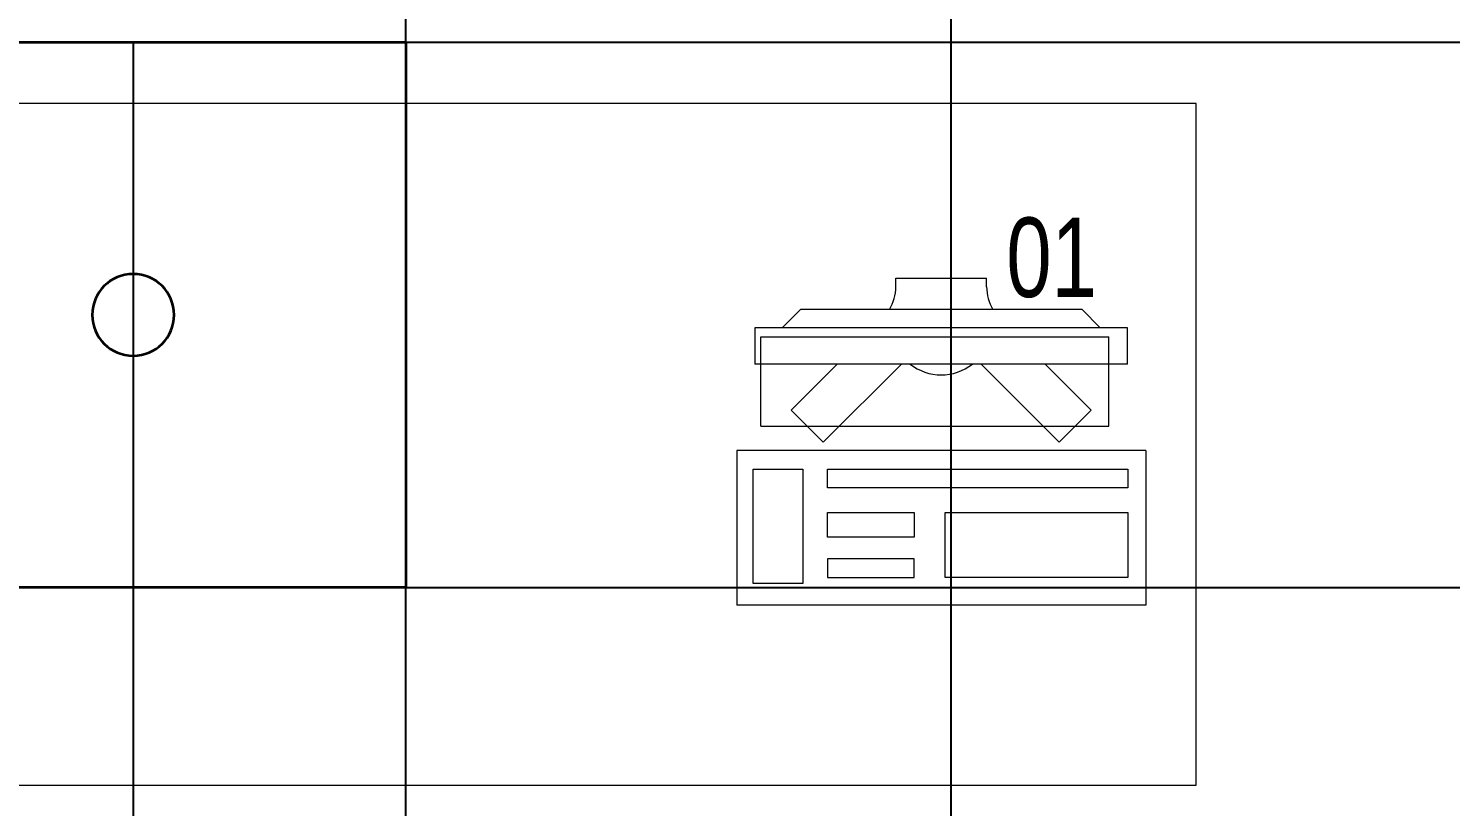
# Model space of a CAD drawing. Header units: inches. Extents: x -12418 to 57169, y -29325 to 19878.
# Drawn here: x 20585 to 22150, y -12841 to -11985 of the extents above; entities that cross this region are included whole.
import ezdxf
from ezdxf.enums import TextEntityAlignment as Align

# ---------------------------------------------------------------- set-up
doc = ezdxf.new("R2010")
doc.units = ezdxf.units.IN
doc.header["$LTSCALE"] = 25
doc.header["$MEASUREMENT"] = 0
doc.header["$PDMODE"] = 3
doc.layers.get('0').update_dxf_attribs({"color": 8})
doc.layers.get('Defpoints').update_dxf_attribs({"color": 8})
for name, color, linetype, lineweight in [('00-Ground Floor$0$72_EGR_EQP_TAG', 142, 'Continuous', 5), ('00-Ground Floor$0$LOADING', 253, 'Continuous', 5), ('E-DIM', 6, 'Continuous', 18), ('E-LITE-CIRC-NUMB', 6, 'Continuous', 25), ('E-LITE-CLNG', 150, 'Continuous', 35), ('E-LITE-CTRL', 6, 'Continuous', 25)]:
    doc.layers.add(name, color=color, linetype=linetype, lineweight=lineweight)
doc.layers.add('00-Ground Floor$0$False Ceiling', color=251, linetype='Continuous')
doc.styles.add('00-Ground Floor$0$X3G_ENTITY_257CFD', font='swisscl.ttf', dxfattribs={"height": 200})
doc.styles.add('DC_Simplex', font='SIMPLEX.shx', dxfattribs={"width": 0.7})
doc.styles.get("Standard").update_dxf_attribs({"font": 'arial.ttf'})
doc.dimstyles.get("Standard").update_dxf_attribs({"dimtxt": 150, "dimasz": 150, "dimexe": 0.18, "dimexo": 0.0625, "dimgap": 1, "dimtad": 1, "dimdec": 0, "dimlfac": 0.1, "dimzin": 0, "dimdsep": 46, "dimtxsty": 'Standard', "dimcen": 0.09, "dimclrd": 256, "dimclrt": 7, "dimadec": 0, "dimazin": 0, "dimtfac": 1, "dimtdec": 0, "dimtofl": 0, "dimtmove": 0, "dimatfit": 3, "dimfxl": 1, "dimtolj": 1, "dimtzin": 0, "dimarcsym": 0})

# ---------------------------------------------------------------- blocks, each defined once
blk = doc.blocks.new('00-Ground Floor$0$ITCWLS1-P')
at = {"layer": '00-Ground Floor$0$LOADING'}
for p, q in [((-0.17, 0.45), (-0.17, 0)), ((-0.17, 0.45), (0, 0.45)), ((0, 0.45), (0, 0)), ((-0.2651, 0.43, 0), (-0.3051, 0.43, 0)), ((-0.3051, 0.43, 0), (-0.3051, 0.02, 0)), ((-0.2651, 0.43, 0), (-0.2651, 0.02, 0)), ((-0.1496, 0.4305), (-0.1291, 0.4305)), ((-0.1291, 0.4305), (-0.1291, 0.4089)), ((-0.197, 0.4094), (-0.295, 0.4094)), ((-0.295, 0.0264), (-0.295, 0.4094)), ((-0.197, 0.0264), (-0.197, 0.4094)), ((-0.3251, 0.38, 0), (-0.3051, 0.4, 0)), ((-0.3251, 0.38, 0), (-0.3251, 0.07, 0)), ((-0.3503, 0.275), (-0.3596, 0.275)), ((-0.3596, 0.175), (-0.3596, 0.275)), ((-0.3503, 0.175), (-0.3596, 0.175)), ((-0.3251, 0.07, 0), (-0.3051, 0.05, 0)), ((-0.3051, 0.02, 0), (-0.2651, 0.02, 0)), ((-0.197, 0.0264), (-0.295, 0.0264)), ((-0.17, 0), (0, 0))]:
    blk.add_line(p, q, dxfattribs=at)
at = {"layer": '00-Ground Floor$0$LOADING', "extrusion": (2.48281e-10, 3.18408e-10, -1)}
for p, q in [((-0.2651, 0.3395), (-0.2144, 0.3902)), ((-0.1791, 0.3548), (-0.2144, 0.3902)), ((-0.2651, 0.2688), (-0.1791, 0.3548))]:
    blk.add_line(p, q, dxfattribs=at)
at = {"layer": '00-Ground Floor$0$LOADING', "extrusion": (2.48281e-10, -3.18408e-10, -1)}
for p, q in [((-0.2651, 0.1812), (-0.1791, 0.0952)), ((-0.2651, 0.1105), (-0.2144, 0.0598)), ((-0.1791, 0.0952), (-0.2144, 0.0598))]:
    blk.add_line(p, q, dxfattribs=at)
at = {"layer": '00-Ground Floor$0$LOADING'}
for points in [[(-0.1291, 0.4089), (-0.1291, 0.1), (-0.1496, 0.1), (-0.1496, 0.4305)], [(-0.1496, 0.1), (-0.1496, 0.1), (-0.1496, 0.1), (-0.1496, 0.1), (-0.1496, 0.1), (-0.1496, 0.1), (-0.1496, 0.1), (-0.1496, 0.1), (-0.1496, 0.1)], [(-0.1496, 0.1), (-0.1496, 0.1), (-0.1496, 0.1), (-0.1496, 0.1), (-0.1496, 0.1), (-0.1496, 0.1), (-0.1496, 0.1), (-0.1496, 0.1), (-0.1496, 0.1), (-0.1496, 0.1), (-0.1496, 0.1), (-0.1496, 0.1), (-0.1496, 0.1), (-0.1496, 0.1), (-0.1496, 0.1), (-0.1496, 0.1), (-0.1496, 0.1), (-0.1496, 0.1)], [(-0.1496, 0.1), (-0.1496, 0.1), (-0.1496, 0.1), (-0.1496, 0.1), (-0.1496, 0.1), (-0.1496, 0.1), (-0.1496, 0.1), (-0.1496, 0.1), (-0.1496, 0.1), (-0.1496, 0.1)], [(-0.1496, 0.1), (-0.1496, 0.1), (-0.1496, 0.1), (-0.1496, 0.1), (-0.1496, 0.1), (-0.1496, 0.1), (-0.1496, 0.1)], [(-0.1496, 0.1), (-0.1496, 0.1), (-0.1496, 0.1), (-0.1496, 0.1), (-0.1496, 0.1), (-0.1496, 0.1), (-0.1496, 0.1), (-0.1496, 0.1), (-0.1496, 0.1), (-0.1496, 0.1)], [(-0.1496, 0.1), (-0.1496, 0.1), (-0.1496, 0.1), (-0.1496, 0.1), (-0.1496, 0.1), (-0.1496, 0.1), (-0.1496, 0.1), (-0.1496, 0.1), (-0.1496, 0.1), (-0.1496, 0.1), (-0.1496, 0.1), (-0.1496, 0.1), (-0.1496, 0.1), (-0.1496, 0.1), (-0.1496, 0.1)], [(-0.1496, 0.1), (-0.1496, 0.1), (-0.1496, 0.1), (-0.1496, 0.1), (-0.1496, 0.1), (-0.1496, 0.1), (-0.1496, 0.1), (-0.1496, 0.1), (-0.1496, 0.1), (-0.1496, 0.1)], [(-0.1496, 0.1), (-0.1496, 0.1), (-0.1496, 0.1), (-0.1496, 0.1), (-0.1496, 0.1), (-0.1496, 0.1), (-0.1496, 0.1), (-0.1496, 0.1), (-0.1496, 0.1), (-0.1496, 0.1)], [(-0.1496, 0.1), (-0.1496, 0.1), (-0.1496, 0.1), (-0.1496, 0.1), (-0.1496, 0.1), (-0.1496, 0.1), (-0.1496, 0.1), (-0.1496, 0.1), (-0.1496, 0.1), (-0.1496, 0.1), (-0.1496, 0.1), (-0.1496, 0.1), (-0.1496, 0.1), (-0.1496, 0.1), (-0.1496, 0.1), (-0.1496, 0.1), (-0.1496, 0.1), (-0.1496, 0.1), (-0.1496, 0.1), (-0.1496, 0.1), (-0.1496, 0.1), (-0.1496, 0.1), (-0.1496, 0.1), (-0.1496, 0.1), (-0.1496, 0.1), (-0.1496, 0.1), (-0.1496, 0.1), (-0.1496, 0.1), (-0.1496, 0.1), (-0.1496, 0.1), (-0.1496, 0.1), (-0.1496, 0.1), (-0.1496, 0.1), (-0.1496, 0.1), (-0.1496, 0.1), (-0.1496, 0.1), (-0.1496, 0.1), (-0.1496, 0.1), (-0.1496, 0.1), (-0.1496, 0.1), (-0.1496, 0.1), (-0.1496, 0.1), (-0.1496, 0.1), (-0.1496, 0.1), (-0.1496, 0.1), (-0.1496, 0.1), (-0.1496, 0.1), (-0.1496, 0.1), (-0.1496, 0.1), (-0.1496, 0.1), (-0.1496, 0.1), (-0.1496, 0.1), (-0.1496, 0.1), (-0.1496, 0.1)], [(-0.1496, 0.1), (-0.1496, 0.1), (-0.1496, 0.1), (-0.1496, 0.1), (-0.1496, 0.1), (-0.1496, 0.1), (-0.1496, 0.1), (-0.1496, 0.1), (-0.1496, 0.1), (-0.1496, 0.1), (-0.1496, 0.1), (-0.1496, 0.1), (-0.1496, 0.1), (-0.1496, 0.1), (-0.1496, 0.1), (-0.1496, 0.1), (-0.1496, 0.1), (-0.1496, 0.1), (-0.1496, 0.1), (-0.1496, 0.1), (-0.1496, 0.1), (-0.1496, 0.1), (-0.1496, 0.1), (-0.1496, 0.1), (-0.1496, 0.1), (-0.1496, 0.1), (-0.1496, 0.1), (-0.1496, 0.1), (-0.1496, 0.1), (-0.1496, 0.1), (-0.1496, 0.1), (-0.1496, 0.1), (-0.1496, 0.1), (-0.1496, 0.1), (-0.1496, 0.1), (-0.1496, 0.1), (-0.1496, 0.1), (-0.1496, 0.1), (-0.1496, 0.1), (-0.1496, 0.1), (-0.1496, 0.1), (-0.1496, 0.1), (-0.1496, 0.1), (-0.1496, 0.1), (-0.1496, 0.1), (-0.1496, 0.1), (-0.1496, 0.1), (-0.1496, 0.1), (-0.1496, 0.1), (-0.1496, 0.1), (-0.1496, 0.1), (-0.1496, 0.1), (-0.1496, 0.1), (-0.1496, 0.1), (-0.1496, 0.1), (-0.1496, 0.1), (-0.1496, 0.1), (-0.1496, 0.1), (-0.1496, 0.1), (-0.1496, 0.1), (-0.1496, 0.1), (-0.1496, 0.1), (-0.1496, 0.1), (-0.1496, 0.1), (-0.1496, 0.1), (-0.1496, 0.1), (-0.1496, 0.1), (-0.1496, 0.1), (-0.1496, 0.1), (-0.1496, 0.1), (-0.1496, 0.1), (-0.1496, 0.1), (-0.1496, 0.1), (-0.1496, 0.1), (-0.1496, 0.1), (-0.1496, 0.1), (-0.1496, 0.1), (-0.1496, 0.1), (-0.1496, 0.1), (-0.1496, 0.1), (-0.1496, 0.1), (-0.1496, 0.1), (-0.1496, 0.1), (-0.1496, 0.1), (-0.1496, 0.1), (-0.1496, 0.1), (-0.1496, 0.1), (-0.1496, 0.1), (-0.1496, 0.1)], [(-0.1496, 0.1), (-0.1496, 0.1), (-0.1496, 0.1), (-0.1496, 0.1), (-0.1496, 0.1), (-0.1496, 0.1), (-0.1496, 0.1), (-0.1496, 0.1), (-0.1496, 0.1), (-0.1496, 0.1), (-0.1496, 0.1), (-0.1496, 0.1)], [(-0.1496, 0.1), (-0.1496, 0.1), (-0.1496, 0.1), (-0.1496, 0.1), (-0.1496, 0.1), (-0.1496, 0.1), (-0.1496, 0.1)], [(-0.1496, 0.1), (-0.1496, 0.1), (-0.1496, 0.1), (-0.1496, 0.1), (-0.1496, 0.1), (-0.1496, 0.1), (-0.1496, 0.1), (-0.1496, 0.1), (-0.1496, 0.1), (-0.1496, 0.1), (-0.1496, 0.1), (-0.1496, 0.1), (-0.1496, 0.1), (-0.1496, 0.1), (-0.1496, 0.1), (-0.1496, 0.1), (-0.1496, 0.1)], [(-0.1496, 0.1), (-0.1496, 0.1), (-0.1496, 0.1), (-0.1496, 0.1), (-0.1496, 0.1), (-0.1496, 0.1), (-0.1496, 0.1), (-0.1496, 0.1), (-0.1496, 0.1), (-0.1496, 0.1), (-0.1496, 0.1), (-0.1496, 0.1), (-0.1496, 0.1), (-0.1496, 0.1), (-0.1496, 0.1), (-0.1496, 0.1), (-0.1496, 0.1), (-0.1496, 0.1), (-0.1496, 0.1), (-0.1496, 0.1), (-0.1496, 0.1), (-0.1496, 0.1), (-0.1496, 0.1), (-0.1496, 0.1), (-0.1496, 0.1), (-0.1496, 0.1), (-0.1496, 0.1), (-0.1496, 0.1), (-0.1496, 0.1), (-0.1496, 0.1), (-0.1496, 0.1), (-0.1496, 0.1), (-0.1496, 0.1), (-0.1496, 0.1), (-0.1496, 0.1), (-0.1496, 0.1), (-0.1496, 0.1), (-0.1496, 0.1), (-0.1496, 0.1), (-0.1496, 0.1), (-0.1496, 0.1), (-0.1496, 0.1), (-0.1496, 0.1), (-0.1496, 0.1), (-0.1496, 0.1), (-0.1496, 0.1), (-0.1496, 0.1), (-0.1496, 0.1), (-0.1496, 0.1), (-0.1496, 0.1), (-0.1496, 0.1), (-0.1496, 0.1), (-0.1496, 0.1), (-0.1496, 0.1), (-0.1496, 0.1), (-0.1496, 0.1), (-0.1496, 0.1), (-0.1496, 0.1), (-0.1496, 0.1), (-0.1496, 0.1), (-0.1496, 0.1), (-0.1496, 0.1), (-0.1496, 0.1), (-0.1496, 0.1), (-0.1496, 0.1), (-0.1496, 0.1), (-0.1496, 0.1), (-0.1496, 0.1), (-0.1496, 0.1), (-0.1496, 0.1), (-0.1496, 0.1), (-0.1496, 0.1), (-0.1496, 0.1), (-0.1496, 0.1), (-0.1496, 0.1), (-0.1496, 0.1), (-0.1496, 0.1), (-0.1496, 0.1), (-0.1496, 0.1), (-0.1496, 0.1), (-0.1496, 0.1), (-0.1496, 0.1), (-0.1496, 0.1), (-0.1496, 0.1), (-0.1496, 0.1), (-0.1496, 0.1), (-0.1496, 0.1), (-0.1496, 0.1), (-0.1496, 0.1), (-0.1496, 0.1), (-0.1496, 0.1), (-0.1496, 0.1), (-0.1496, 0.1), (-0.1496, 0.1), (-0.1496, 0.1), (-0.1496, 0.1), (-0.1496, 0.1), (-0.1496, 0.1), (-0.1496, 0.1), (-0.1496, 0.1), (-0.1496, 0.1), (-0.1496, 0.1), (-0.1496, 0.1), (-0.1496, 0.1), (-0.1496, 0.1), (-0.1496, 0.1), (-0.1496, 0.1), (-0.1496, 0.1), (-0.1496, 0.1), (-0.1496, 0.1), (-0.1496, 0.1)], [(-0.1496, 0.1), (-0.1496, 0.1), (-0.1496, 0.1), (-0.1496, 0.1), (-0.1496, 0.1), (-0.1496, 0.1), (-0.1496, 0.1), (-0.1496, 0.1)]]:
    blk.add_lwpolyline(points, dxfattribs=at)
for points in [[(-0.1019, 0.4305), (-0.0304, 0.4305), (-0.0304, 0.2294), (-0.1019, 0.2294)], [(-0.1019, 0.1954), (-0.0747, 0.1954), (-0.0747, 0.1), (-0.1019, 0.1)], [(-0.0304, 0.1954), (-0.0508, 0.1954), (-0.0508, 0.1), (-0.0304, 0.1)], [(-0.1496, 0.1), (-0.1496, 0.1), (-0.1496, 0.1), (-0.1496, 0.1), (-0.1496, 0.1), (-0.1496, 0.1), (-0.1496, 0.1), (-0.1496, 0.1), (-0.1496, 0.1), (-0.1496, 0.1), (-0.1496, 0.1), (-0.1496, 0.1), (-0.1496, 0.1), (-0.1496, 0.1), (-0.1496, 0.1), (-0.1496, 0.1), (-0.1496, 0.1), (-0.1496, 0.1), (-0.1496, 0.1), (-0.1496, 0.1), (-0.1496, 0.1), (-0.1496, 0.1), (-0.1496, 0.1), (-0.1496, 0.1), (-0.1496, 0.1), (-0.1496, 0.1), (-0.1496, 0.1), (-0.1496, 0.1), (-0.1496, 0.1), (-0.1496, 0.1), (-0.1496, 0.1), (-0.1496, 0.1), (-0.1496, 0.1), (-0.1496, 0.1), (-0.1496, 0.1), (-0.1496, 0.1), (-0.1496, 0.1), (-0.1496, 0.1), (-0.1496, 0.1), (-0.1496, 0.1), (-0.1496, 0.1), (-0.1496, 0.1), (-0.1496, 0.1), (-0.1496, 0.1), (-0.1496, 0.1), (-0.1496, 0.1), (-0.1496, 0.1), (-0.1496, 0.1), (-0.1496, 0.1), (-0.1496, 0.1), (-0.1496, 0.1), (-0.1496, 0.1), (-0.1496, 0.1), (-0.1496, 0.1), (-0.1496, 0.1), (-0.1496, 0.1), (-0.1496, 0.1), (-0.1496, 0.1), (-0.1496, 0.1), (-0.1496, 0.1), (-0.1496, 0.1), (-0.1496, 0.1), (-0.1496, 0.1), (-0.1496, 0.1), (-0.1496, 0.1), (-0.1496, 0.1), (-0.1496, 0.1), (-0.1496, 0.1), (-0.1496, 0.1), (-0.1496, 0.1), (-0.1496, 0.1), (-0.1496, 0.1), (-0.1496, 0.1), (-0.1496, 0.1), (-0.1496, 0.1), (-0.1496, 0.1), (-0.1496, 0.1), (-0.1496, 0.1), (-0.1496, 0.1), (-0.1496, 0.1), (-0.1496, 0.1), (-0.1496, 0.1), (-0.1496, 0.1), (-0.1496, 0.1), (-0.1496, 0.1), (-0.1496, 0.1), (-0.1496, 0.1), (-0.1496, 0.1), (-0.1496, 0.1), (-0.1496, 0.1), (-0.1496, 0.1), (-0.1496, 0.1), (-0.1496, 0.1), (-0.1496, 0.1), (-0.1496, 0.1), (-0.1496, 0.1), (-0.1496, 0.1), (-0.1496, 0.1), (-0.1496, 0.1), (-0.1496, 0.1), (-0.1496, 0.1), (-0.1496, 0.1), (-0.1496, 0.1), (-0.1496, 0.1), (-0.1496, 0.1), (-0.1496, 0.1), (-0.1496, 0.1), (-0.1496, 0.1), (-0.1496, 0.1), (-0.1496, 0.1), (-0.1496, 0.1), (-0.1496, 0.1), (-0.1496, 0.1), (-0.1496, 0.1), (-0.1496, 0.1), (-0.1496, 0.1), (-0.1496, 0.1), (-0.1496, 0.1), (-0.1496, 0.1), (-0.1496, 0.1), (-0.1496, 0.1), (-0.1496, 0.1), (-0.1496, 0.1), (-0.1496, 0.1), (-0.1496, 0.1), (-0.1496, 0.1), (-0.1496, 0.1), (-0.1496, 0.1), (-0.1496, 0.1), (-0.1496, 0.1), (-0.1496, 0.1), (-0.1496, 0.1), (-0.1496, 0.1), (-0.1496, 0.1), (-0.1496, 0.1), (-0.1496, 0.1), (-0.1496, 0.1), (-0.1496, 0.1), (-0.1496, 0.1), (-0.1496, 0.1), (-0.1496, 0.1), (-0.1496, 0.1), (-0.1496, 0.1), (-0.1496, 0.1), (-0.1496, 0.1), (-0.1496, 0.1), (-0.1496, 0.1), (-0.1496, 0.1), (-0.1496, 0.1), (-0.1496, 0.1), (-0.1496, 0.1), (-0.1496, 0.1), (-0.1496, 0.1), (-0.1496, 0.1), (-0.1496, 0.1), (-0.1496, 0.1), (-0.1496, 0.1), (-0.1496, 0.1), (-0.1496, 0.1), (-0.1496, 0.1), (-0.1496, 0.1), (-0.1496, 0.1), (-0.1496, 0.1), (-0.1496, 0.1), (-0.1496, 0.1), (-0.1496, 0.1), (-0.1496, 0.1), (-0.1496, 0.1), (-0.1496, 0.1), (-0.1496, 0.1), (-0.1496, 0.1), (-0.1496, 0.1), (-0.1496, 0.1), (-0.1496, 0.1), (-0.1496, 0.1), (-0.1496, 0.1), (-0.1496, 0.1), (-0.1496, 0.1), (-0.1496, 0.1), (-0.1496, 0.1), (-0.1496, 0.1), (-0.1496, 0.1), (-0.1496, 0.1), (-0.1496, 0.1), (-0.1496, 0.1), (-0.1496, 0.1), (-0.1496, 0.1), (-0.1496, 0.1), (-0.1496, 0.1), (-0.1496, 0.1), (-0.1496, 0.1), (-0.1496, 0.1), (-0.1496, 0.1), (-0.1496, 0.1), (-0.1496, 0.1), (-0.1496, 0.1), (-0.1496, 0.1), (-0.1496, 0.1), (-0.1496, 0.1), (-0.1496, 0.1), (-0.1496, 0.1), (-0.1496, 0.1), (-0.1496, 0.1), (-0.1496, 0.1), (-0.1496, 0.1), (-0.1496, 0.1), (-0.1496, 0.1), (-0.1496, 0.1), (-0.1496, 0.1), (-0.1496, 0.1), (-0.1496, 0.1), (-0.1496, 0.1), (-0.1496, 0.1), (-0.1496, 0.1), (-0.1496, 0.1), (-0.1496, 0.1), (-0.1496, 0.1), (-0.1496, 0.1), (-0.1496, 0.1), (-0.1496, 0.1), (-0.1496, 0.1), (-0.1496, 0.1), (-0.1496, 0.1), (-0.1496, 0.1), (-0.1496, 0.1), (-0.1496, 0.1), (-0.1496, 0.1), (-0.1496, 0.1), (-0.1496, 0.1), (-0.1496, 0.1), (-0.1496, 0.1), (-0.1496, 0.1), (-0.1496, 0.1), (-0.1496, 0.1), (-0.1496, 0.1), (-0.1496, 0.1), (-0.1496, 0.1), (-0.1496, 0.1), (-0.1496, 0.1), (-0.1496, 0.1), (-0.1496, 0.1), (-0.1496, 0.1), (-0.1496, 0.1), (-0.1496, 0.1), (-0.1496, 0.1), (-0.1496, 0.1), (-0.1496, 0.1), (-0.1496, 0.1), (-0.1496, 0.1), (-0.1496, 0.1), (-0.1496, 0.1), (-0.1496, 0.1), (-0.1496, 0.1), (-0.1496, 0.1), (-0.1496, 0.1), (-0.1496, 0.1), (-0.1496, 0.1), (-0.1496, 0.1), (-0.1496, 0.1), (-0.1496, 0.1), (-0.1496, 0.1), (-0.1496, 0.1), (-0.1496, 0.1), (-0.1496, 0.1), (-0.1496, 0.1), (-0.1496, 0.1), (-0.1496, 0.1), (-0.1496, 0.1), (-0.1496, 0.1), (-0.1496, 0.1), (-0.1496, 0.1), (-0.1496, 0.1), (-0.1496, 0.1), (-0.1496, 0.1), (-0.1496, 0.1), (-0.1496, 0.1), (-0.1496, 0.1)], [(-0.1496, 0.1), (-0.1496, 0.1), (-0.1496, 0.1), (-0.1496, 0.1), (-0.1496, 0.1), (-0.1496, 0.1), (-0.1496, 0.1), (-0.1496, 0.1), (-0.1496, 0.1), (-0.1496, 0.1), (-0.1496, 0.1), (-0.1496, 0.1), (-0.1496, 0.1), (-0.1496, 0.1), (-0.1496, 0.1), (-0.1496, 0.1), (-0.1496, 0.1), (-0.1496, 0.1), (-0.1496, 0.1), (-0.1496, 0.1), (-0.1496, 0.1), (-0.1496, 0.1), (-0.1496, 0.1), (-0.1496, 0.1), (-0.1496, 0.1), (-0.1496, 0.1), (-0.1496, 0.1), (-0.1496, 0.1), (-0.1496, 0.1), (-0.1496, 0.1), (-0.1496, 0.1), (-0.1496, 0.1), (-0.1496, 0.1), (-0.1496, 0.1), (-0.1496, 0.1), (-0.1496, 0.1), (-0.1496, 0.1), (-0.1496, 0.1), (-0.1496, 0.1), (-0.1496, 0.1), (-0.1496, 0.1), (-0.1496, 0.1), (-0.1496, 0.1), (-0.1496, 0.1), (-0.1496, 0.1), (-0.1496, 0.1), (-0.1496, 0.1), (-0.1496, 0.1), (-0.1496, 0.1), (-0.1496, 0.1), (-0.1496, 0.1), (-0.1496, 0.1), (-0.1496, 0.1), (-0.1496, 0.1), (-0.1496, 0.1), (-0.1496, 0.1), (-0.1496, 0.1), (-0.1496, 0.1), (-0.1496, 0.1), (-0.1496, 0.1), (-0.1496, 0.1), (-0.1496, 0.1), (-0.1496, 0.1), (-0.1496, 0.1), (-0.1496, 0.1), (-0.1496, 0.1), (-0.1496, 0.1), (-0.1496, 0.1), (-0.1496, 0.1), (-0.1496, 0.1), (-0.1496, 0.1), (-0.1496, 0.1), (-0.1496, 0.1), (-0.1496, 0.1), (-0.1496, 0.1), (-0.1496, 0.1), (-0.1496, 0.1), (-0.1496, 0.1), (-0.1496, 0.1), (-0.1496, 0.1), (-0.1496, 0.1), (-0.1496, 0.1), (-0.1496, 0.1), (-0.1496, 0.1), (-0.1496, 0.1), (-0.1496, 0.1), (-0.1496, 0.1), (-0.1496, 0.1), (-0.1496, 0.1), (-0.1496, 0.1), (-0.1496, 0.1), (-0.1496, 0.1), (-0.1496, 0.1), (-0.1496, 0.1), (-0.1496, 0.1), (-0.1496, 0.1), (-0.1496, 0.1), (-0.1496, 0.1), (-0.1496, 0.1), (-0.1496, 0.1), (-0.1496, 0.1), (-0.1496, 0.1), (-0.1496, 0.1), (-0.1496, 0.1), (-0.1496, 0.1), (-0.1496, 0.1), (-0.1496, 0.1), (-0.1496, 0.1), (-0.1496, 0.1), (-0.1496, 0.1), (-0.1496, 0.1), (-0.1496, 0.1), (-0.1496, 0.1), (-0.1496, 0.1), (-0.1496, 0.1), (-0.1496, 0.1), (-0.1496, 0.1), (-0.1496, 0.1), (-0.1496, 0.1), (-0.1496, 0.1), (-0.1496, 0.1), (-0.1496, 0.1), (-0.1496, 0.1), (-0.1496, 0.1), (-0.1496, 0.1), (-0.1496, 0.1), (-0.1496, 0.1), (-0.1496, 0.1), (-0.1496, 0.1), (-0.1496, 0.1), (-0.1496, 0.1), (-0.1496, 0.1), (-0.1496, 0.1), (-0.1496, 0.1), (-0.1496, 0.1), (-0.1496, 0.1), (-0.1496, 0.1), (-0.1496, 0.1), (-0.1496, 0.1), (-0.1496, 0.1), (-0.1496, 0.1), (-0.1496, 0.1), (-0.1496, 0.1), (-0.1496, 0.1), (-0.1496, 0.1), (-0.1496, 0.1), (-0.1496, 0.1), (-0.1496, 0.1), (-0.1496, 0.1), (-0.1496, 0.1), (-0.1496, 0.1), (-0.1496, 0.1), (-0.1496, 0.1), (-0.1496, 0.1), (-0.1496, 0.1), (-0.1496, 0.1), (-0.1496, 0.1), (-0.1496, 0.1), (-0.1496, 0.1), (-0.1496, 0.1), (-0.1496, 0.1), (-0.1496, 0.1), (-0.1496, 0.1), (-0.1496, 0.1), (-0.1496, 0.1), (-0.1496, 0.1), (-0.1496, 0.1), (-0.1496, 0.1), (-0.1496, 0.1), (-0.1496, 0.1), (-0.1496, 0.1), (-0.1496, 0.1), (-0.1496, 0.1), (-0.1496, 0.1), (-0.1496, 0.1), (-0.1496, 0.1), (-0.1496, 0.1), (-0.1496, 0.1), (-0.1496, 0.1), (-0.1496, 0.1), (-0.1496, 0.1), (-0.1496, 0.1), (-0.1496, 0.1), (-0.1496, 0.1), (-0.1496, 0.1), (-0.1496, 0.1), (-0.1496, 0.1), (-0.1496, 0.1), (-0.1496, 0.1), (-0.1496, 0.1), (-0.1496, 0.1), (-0.1496, 0.1), (-0.1496, 0.1), (-0.1496, 0.1), (-0.1496, 0.1), (-0.1496, 0.1), (-0.1496, 0.1), (-0.1496, 0.1), (-0.1496, 0.1), (-0.1496, 0.1), (-0.1496, 0.1), (-0.1496, 0.1), (-0.1496, 0.1), (-0.1496, 0.1), (-0.1496, 0.1), (-0.1496, 0.1), (-0.1496, 0.1), (-0.1496, 0.1), (-0.1496, 0.1), (-0.1496, 0.1), (-0.1496, 0.1), (-0.1496, 0.1), (-0.1496, 0.1), (-0.1496, 0.1)], [(-0.1496, 0.1), (-0.1496, 0.1), (-0.1496, 0.1), (-0.1496, 0.1), (-0.1496, 0.1), (-0.1496, 0.1), (-0.1496, 0.1), (-0.1496, 0.1), (-0.1496, 0.1), (-0.1496, 0.1), (-0.1496, 0.1), (-0.1496, 0.1), (-0.1496, 0.1), (-0.1496, 0.1), (-0.1496, 0.1), (-0.1496, 0.1), (-0.1496, 0.1), (-0.1496, 0.1), (-0.1496, 0.1), (-0.1496, 0.1), (-0.1496, 0.1), (-0.1496, 0.1), (-0.1496, 0.1), (-0.1496, 0.1), (-0.1496, 0.1), (-0.1496, 0.1), (-0.1496, 0.1), (-0.1496, 0.1), (-0.1496, 0.1), (-0.1496, 0.1), (-0.1496, 0.1), (-0.1496, 0.1), (-0.1496, 0.1), (-0.1496, 0.1), (-0.1496, 0.1), (-0.1496, 0.1), (-0.1496, 0.1), (-0.1496, 0.1), (-0.1496, 0.1), (-0.1496, 0.1), (-0.1496, 0.1), (-0.1496, 0.1), (-0.1496, 0.1), (-0.1496, 0.1), (-0.1496, 0.1), (-0.1496, 0.1), (-0.1496, 0.1), (-0.1496, 0.1), (-0.1496, 0.1), (-0.1496, 0.1), (-0.1496, 0.1), (-0.1496, 0.1), (-0.1496, 0.1), (-0.1496, 0.1), (-0.1496, 0.1), (-0.1496, 0.1), (-0.1496, 0.1), (-0.1496, 0.1), (-0.1496, 0.1), (-0.1496, 0.1), (-0.1496, 0.1), (-0.1496, 0.1), (-0.1496, 0.1), (-0.1496, 0.1), (-0.1496, 0.1), (-0.1496, 0.1), (-0.1496, 0.1), (-0.1496, 0.1), (-0.1496, 0.1), (-0.1496, 0.1), (-0.1496, 0.1), (-0.1496, 0.1), (-0.1496, 0.1), (-0.1496, 0.1), (-0.1496, 0.1), (-0.1496, 0.1), (-0.1496, 0.1), (-0.1496, 0.1), (-0.1496, 0.1), (-0.1496, 0.1), (-0.1496, 0.1), (-0.1496, 0.1), (-0.1496, 0.1), (-0.1496, 0.1), (-0.1496, 0.1), (-0.1496, 0.1), (-0.1496, 0.1), (-0.1496, 0.1), (-0.1496, 0.1), (-0.1496, 0.1), (-0.1496, 0.1), (-0.1496, 0.1), (-0.1496, 0.1), (-0.1496, 0.1), (-0.1496, 0.1), (-0.1496, 0.1), (-0.1496, 0.1), (-0.1496, 0.1), (-0.1496, 0.1), (-0.1496, 0.1), (-0.1496, 0.1), (-0.1496, 0.1), (-0.1496, 0.1), (-0.1496, 0.1), (-0.1496, 0.1), (-0.1496, 0.1), (-0.1496, 0.1), (-0.1496, 0.1), (-0.1496, 0.1), (-0.1496, 0.1), (-0.1496, 0.1), (-0.1496, 0.1), (-0.1496, 0.1), (-0.1496, 0.1), (-0.1496, 0.1), (-0.1496, 0.1), (-0.1496, 0.1), (-0.1496, 0.1), (-0.1496, 0.1), (-0.1496, 0.1), (-0.1496, 0.1), (-0.1496, 0.1), (-0.1496, 0.1), (-0.1496, 0.1), (-0.1496, 0.1), (-0.1496, 0.1), (-0.1496, 0.1), (-0.1496, 0.1), (-0.1496, 0.1), (-0.1496, 0.1), (-0.1496, 0.1), (-0.1496, 0.1), (-0.1496, 0.1), (-0.1496, 0.1), (-0.1496, 0.1), (-0.1496, 0.1), (-0.1496, 0.1), (-0.1496, 0.1), (-0.1496, 0.1), (-0.1496, 0.1), (-0.1496, 0.1), (-0.1496, 0.1), (-0.1496, 0.1), (-0.1496, 0.1), (-0.1496, 0.1), (-0.1496, 0.1), (-0.1496, 0.1), (-0.1496, 0.1), (-0.1496, 0.1), (-0.1496, 0.1), (-0.1496, 0.1), (-0.1496, 0.1), (-0.1496, 0.1), (-0.1496, 0.1), (-0.1496, 0.1), (-0.1496, 0.1), (-0.1496, 0.1), (-0.1496, 0.1), (-0.1496, 0.1), (-0.1496, 0.1), (-0.1496, 0.1), (-0.1496, 0.1), (-0.1496, 0.1), (-0.1496, 0.1), (-0.1496, 0.1), (-0.1496, 0.1), (-0.1496, 0.1), (-0.1496, 0.1), (-0.1496, 0.1), (-0.1496, 0.1), (-0.1496, 0.1), (-0.1496, 0.1), (-0.1496, 0.1), (-0.1496, 0.1), (-0.1496, 0.1), (-0.1496, 0.1), (-0.1496, 0.1), (-0.1496, 0.1), (-0.1496, 0.1), (-0.1496, 0.1), (-0.1496, 0.1), (-0.1496, 0.1), (-0.1496, 0.1), (-0.1496, 0.1), (-0.1496, 0.1), (-0.1496, 0.1), (-0.1496, 0.1), (-0.1496, 0.1), (-0.1496, 0.1), (-0.1496, 0.1), (-0.1496, 0.1), (-0.1496, 0.1), (-0.1496, 0.1), (-0.1496, 0.1), (-0.1496, 0.1), (-0.1496, 0.1), (-0.1496, 0.1), (-0.1496, 0.1), (-0.1496, 0.1), (-0.1496, 0.1), (-0.1496, 0.1), (-0.1496, 0.1), (-0.1496, 0.1), (-0.1496, 0.1), (-0.1496, 0.1), (-0.1496, 0.1), (-0.1496, 0.1), (-0.1496, 0.1), (-0.1496, 0.1), (-0.1496, 0.1), (-0.1496, 0.1), (-0.1496, 0.1), (-0.1496, 0.1), (-0.1496, 0.1), (-0.1496, 0.1), (-0.1496, 0.1), (-0.1496, 0.1), (-0.1496, 0.1), (-0.1496, 0.1)], [(-0.1496, 0.0727), (-0.0236, 0.0727), (-0.0236, 0.0182), (-0.1496, 0.0182)]]:
    blk.add_lwpolyline(points, close=True, dxfattribs=at)
for centre, radius, start, end in [((-0.3503, 0.325), 0.05, 270, 300.3093), ((-0.3089, 0.225), 0.0556, 321.9431, 38.0569), ((-0.3503, 0.125), 0.05, 59.6907, 90)]:
    blk.add_arc(centre, radius, start, end, dxfattribs=at)
blk = doc.blocks.new('00-Ground Floor$0$A$Ce9e1c4c3')
at = {"layer": '00-Ground Floor$0$False Ceiling', "color": 254, "linetype": 'Continuous'}
for p, q in [((-79000, -13467.4), (-79000, -10057.4)), ((-78400, -13467.4), (-78400, -10057.4)), ((-80172.3, -12000), (-76150.5, -12000)), ((-80172.3, -12600), (-76150.5, -12600))]:
    blk.add_line(p, q, dxfattribs=at)
blk = doc.blocks.new('00-Ground Floor')
at = {"layer": '00-Ground Floor$0$LOADING', "elevation": 0}
blk.add_lwpolyline([(21869.7, -12817.4), (21869.7, -12067.4), (20369.7, -12067.4), (20369.7, -12817.4)], close=True, dxfattribs=at)
at = {"layer": '00-Ground Floor$0$False Ceiling', "color": 254}
blk.add_blockref('00-Ground Floor$0$A$Ce9e1c4c3', (100000, 0), dxfattribs=at)
at = {"layer": '00-Ground Floor$0$LOADING', "extrusion": (1.93991e-16, -8.01373e-06, 1), "xscale": 1000.000000000006, "yscale": 1000.000000000006, "zscale": 1000.000000000006, "rotation": 270}
blk.add_blockref('00-Ground Floor$0$ITCWLS1-P', (21364.2, -12619.3, 0.1), dxfattribs=at)
at = {"layer": '00-Ground Floor$0$72_EGR_EQP_TAG', "insert": (21710.7, -12192.9, 0), "char_height": 87.47, "attachment_point": 2, "style": '00-Ground Floor$0$X3G_ENTITY_257CFD'}
blk.add_mtext('01', dxfattribs=at)
blk = doc.blocks.new('*U13')
blk.add_lwpolyline([(-300, 300), (-300, -300), (300, -300), (300, 300)], close=True)
blk.add_circle((0, 0), 45)
at = {"layer": 'E-LITE-CIRC-NUMB', "style": 'DC_Simplex', "width": 0.7, "flags": 8}
blk.add_attdef('CIRCUIT', text='', height=200, rotation=0, dxfattribs=at).set_placement((-473.9, 300), align=Align.RIGHT)
at = {"layer": 'E-LITE-CTRL', "style": 'DC_Simplex', "width": 0.7, "flags": 8}
blk.add_attdef('CONTROL', (1118.9, -935), '', height=200, rotation=360, dxfattribs=at)
blk = doc.blocks.new('*D302')
at = {"layer": 'Defpoints', "color": 0, "transparency": 16777216}
for p in [(20700, -12000), (23100, -12000), (23100, -13076.7)]:
    blk.add_point(p, dxfattribs=at)
at = {"layer": 'E-DIM', "color": 0, "lineweight": -2, "transparency": 16777216}
for p, q in [((20700, -12000.1), (20700, -13076.8)), ((23100, -12000.1), (23100, -13076.8))]:
    blk.add_line(p, q, dxfattribs=at)
at = {"layer": 'E-DIM', "lineweight": -2, "transparency": 16777216}
blk.add_line((20850, -13076.7), (22950, -13076.7), dxfattribs=at)
at = {"layer": 'E-DIM', "transparency": 16777216}
for points in [[(20850, -13051.7), (20850, -13101.7), (20700, -13076.7)], [(22950, -13051.7), (22950, -13101.7), (23100, -13076.7)]]:
    blk.add_solid(points, dxfattribs=at)
at = {"layer": 'E-DIM', "color": 7, "transparency": 16777216, "insert": (21900, -12999.1), "char_height": 150, "attachment_point": 5}
blk.add_mtext('\\A1;240', dxfattribs=at)

msp = doc.modelspace()

# ---------------------------------------------------------------- block references
msp.add_blockref('00-Ground Floor', (0, 0))
at = {"layer": 'E-LITE-CLNG', "xscale": -1}
msp.add_blockref('*U13', (20700, -12300), dxfattribs=at)

# ---------------------------------------------------------------- dimensions: what is measured, and where the dimension line sits
at = {"layer": 'E-DIM'}
dim = msp.add_linear_dim(base=(23100, -13076.7), p1=(20700, -12000), p2=(23100, -12000), dimstyle='Standard', dxfattribs=at)
dim.commit()
dim.dimension.update_dxf_attribs({"geometry": '*D302', "text_midpoint": (21900, -12999.1)})

doc.saveas('drawing.dxf')
